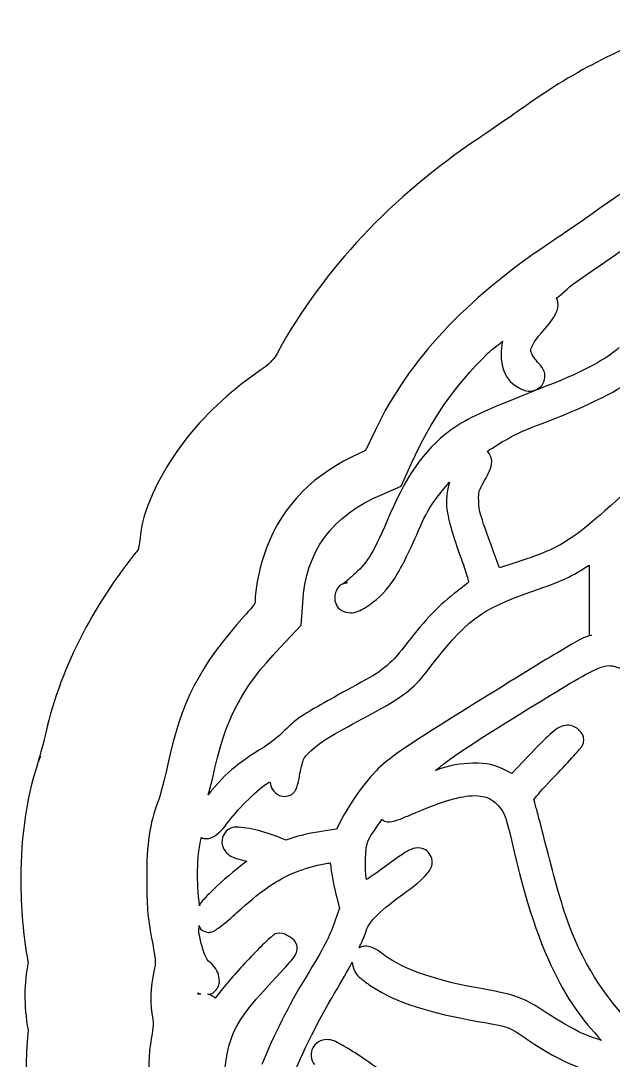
# Model space of a CAD drawing. Extents: x 3 to 173, y 187 to 306.
# Drawn here: x 2.94 to 7.5, y 238.06 to 246.06 of the extents above; entities that cross this region are included whole.
import ezdxf

# ---------------------------------------------------------------- set-up
doc = ezdxf.new("R2010")
doc.units = 0
doc.layers.add('Layer_1', color=7, linetype='CONTINUOUS')

msp = doc.modelspace()

# ---------------------------------------------------------------- linework, layer by layer
at = {"layer": 'Layer_1', "color": 7}
for points in [[(5.668452, 242.905355), (5.669016, 242.905355), (5.594053, 242.751566), (5.486565, 242.6992)], [(5.722399, 242.413227), (5.869022, 242.476064), (5.949497, 242.653556)], [(6.719617, 241.877784), (6.626461, 241.848018), (6.60331, 241.910307), (6.602746, 241.910871)], [(7.315484, 241.868476), (7.314919, 241.634209), (7.314355, 241.326632), (7.334751, 241.331035)], [(4.938569, 241.235804), (4.938569, 241.236369), (5.100626, 241.407796), (5.11165, 241.578673), (5.11165, 241.579238)], [(6.850808, 240.404426), (6.720723, 240.267173), (6.674419, 240.290315)], [(5.388962, 239.871968), (5.388397, 239.871968), (5.372412, 239.837794), (5.284218, 239.825658)], [(5.051054, 239.776049), (4.982703, 239.754544), (4.916008, 239.780988)], [(6.056508, 239.678505), (6.055943, 239.678505)], [(5.321739, 239.578728), (5.322304, 239.578728)], [(5.370809, 239.32131), (5.395063, 239.229808), (5.36199, 239.138306)], [(4.484468, 238.597012), (4.438717, 238.538034)]]:
    msp.add_lwpolyline(points, dxfattribs=at)
for points in [[(7.315447, 241.868439)], [(6.429667, 240.095759)], [(5.321776, 239.578796)], [(4.3075, 238.578329)]]:
    msp.add_lwpolyline(points, close=True, dxfattribs=at)
for points in [[(8.116377, 246.055903), (7.587557, 245.862256), (7.203371, 245.671183), (6.835297, 245.407252)], [(6.835297, 245.407252), (6.759495, 245.352896), (6.578729, 245.228018), (6.468628, 245.154291)], [(6.468628, 245.154291), (5.79195, 244.701166), (5.275161, 244.149523), (4.919231, 243.508187)], [(8.443269, 245.136674), (7.948314, 244.955426), (7.706689, 244.83473), (7.39596, 244.611916)], [(7.39596, 244.611916), (7.3031, 244.545328), (7.125266, 244.422263), (7.003496, 244.34072)], [(7.003496, 244.34072), (6.359752, 243.909648), (5.933323, 243.453349), (5.668452, 242.905355)], [(7.239343, 244.064653), (7.36798, 244.151324), (7.536726, 244.268022), (7.617476, 244.326479)], [(7.0613, 243.921338), (7.126172, 243.968489), (7.160603, 244.011604), (7.239343, 244.064653)], [(7.069567, 243.913633), (7.068156, 243.9175), (7.06322, 243.917697), (7.0613, 243.921338)], [(7.068466, 243.828746), (7.076566, 243.852679), (7.08111, 243.882129), (7.069567, 243.913633)], [(6.975861, 243.688188), (7.021287, 243.740247), (7.052278, 243.780896), (7.068466, 243.828746)], [(6.86672, 243.527231), (6.869598, 243.548342), (6.899407, 243.600567), (6.975861, 243.688188)], [(6.538749, 243.501326), (6.571597, 243.534123), (6.617308, 243.560328), (6.649541, 243.590621)], [(6.649541, 243.590621), (6.618601, 243.450142), (6.644884, 243.30385), (6.767501, 243.237293)], [(6.874438, 243.493608), (6.866339, 243.509976), (6.865308, 243.516665), (6.86672, 243.527231)], [(7.547482, 243.543098), (7.46487, 243.463873), (7.275324, 243.358525), (7.003434, 243.252056)], [(4.919231, 243.508187), (4.91051, 243.472475), (4.880214, 243.447856), (4.829109, 243.39713)], [(5.949497, 242.653556), (6.10341, 242.993741), (6.268242, 243.231268), (6.538749, 243.501326)], [(6.926251, 243.422502), (6.899553, 243.453219), (6.882527, 243.477253), (6.874438, 243.493608)], [(4.829109, 243.39713), (4.406659, 243.116409), (4.04417, 242.7225), (3.889594, 242.238032)], [(6.971452, 243.35415), (6.960502, 243.384582), (6.94546, 243.400404), (6.926251, 243.422502)], [(6.952766, 242.959282), (7.250059, 243.06901), (7.527184, 243.200816), (7.658872, 243.304344)], [(6.95326, 243.253829), (6.969883, 243.273838), (6.982377, 243.323721), (6.971452, 243.35415)], [(7.003434, 243.252056), (6.538667, 243.07006), (6.405111, 243.010858), (6.285201, 242.930698)], [(6.767501, 243.237293), (6.796446, 243.221602), (6.82087, 243.20764), (6.859004, 243.206977)], [(6.859004, 243.206977), (6.897137, 243.206413), (6.935514, 243.23249), (6.95326, 243.253829)], [(6.285201, 242.930698), (6.07302, 242.788856), (5.924989, 242.588673), (5.7858, 242.265932)], [(6.53219, 242.744861), (6.639285, 242.81116), (6.715829, 242.871832), (6.952766, 242.959282)], [(6.566365, 242.66824), (6.566929, 242.69189), (6.553185, 242.722754), (6.53219, 242.744861)], [(7.916857, 242.732719), (7.54845, 242.384339), (7.355164, 242.204758), (7.204686, 242.097719)], [(5.486565, 242.6992), (5.151833, 242.537063), (4.919426, 242.276708), (4.811876, 241.939624)], [(6.511244, 242.519963), (6.542816, 242.577125), (6.564807, 242.614824), (6.566365, 242.66824)], [(6.017849, 242.169556), (6.08819, 242.332576), (6.162699, 242.413777), (6.239989, 242.506899)], [(6.239989, 242.506899), (6.222039, 242.439558), (6.209334, 242.371472), (6.2229, 242.286964)], [(6.465493, 242.364521), (6.464364, 242.437001), (6.464646, 242.435356), (6.511244, 242.519963)], [(5.11165, 241.579238), (5.135667, 241.974301), (5.334261, 242.247678), (5.722399, 242.413227)], [(6.486439, 242.238845), (6.468067, 242.300776), (6.466057, 242.323695), (6.465493, 242.364521)], [(5.7858, 242.265932), (5.653847, 241.95997), (5.617782, 241.898564), (5.515152, 241.804567)], [(6.2229, 242.286964), (6.2391, 242.186145), (6.277236, 242.065512), (6.341414, 241.888435)], [(3.889594, 242.238032), (3.863799, 242.157192), (3.863799, 242.055702), (3.845562, 241.987125)], [(5.819963, 241.768821), (5.879182, 241.861607), (5.938231, 241.985028), (6.017849, 242.169556)], [(6.602746, 241.910871), (6.539994, 242.079601), (6.504772, 242.177038), (6.486439, 242.238845)], [(7.204686, 242.097719), (7.054208, 241.990681), (6.944221, 241.951322), (6.719617, 241.877784)], [(3.845562, 241.987125), (3.498045, 241.560679), (3.234593, 241.060417), (3.123335, 240.528996)], [(4.811876, 241.939624), (4.773929, 241.820687), (4.745182, 241.681171), (4.745182, 241.589053)], [(6.341414, 241.888435), (6.35846, 241.841408), (6.37296, 241.795821), (6.382203, 241.762208)], [(6.89101, 241.671654), (7.111655, 241.74828), (7.181076, 241.782898), (7.315447, 241.868439)], [(5.515152, 241.804567), (5.488877, 241.780521), (5.463573, 241.758584), (5.445149, 241.743381)], [(5.624832, 241.563769), (5.698749, 241.613762), (5.760744, 241.676037), (5.819963, 241.768821)], [(5.381748, 241.69496), (5.368992, 241.677378), (5.364259, 241.661353), (5.361352, 241.645348)], [(5.456162, 241.734096), (5.42227, 241.734096), (5.394513, 241.712534), (5.381748, 241.69496)], [(5.424203, 241.726843), (5.422227, 241.725432), (5.421194, 241.724303), (5.422538, 241.725149)], [(5.422538, 241.725149), (5.423102, 241.725432), (5.424231, 241.726843), (5.428049, 241.728451)], [(5.445149, 241.743381), (5.435946, 241.735789), (5.428323, 241.729834), (5.424203, 241.726843)], [(5.428049, 241.728451), (5.430025, 241.729298), (5.432226, 241.730145), (5.436316, 241.731274)], [(5.436316, 241.731274), (5.438291, 241.731838), (5.444176, 241.732967), (5.444034, 241.732967)], [(5.444034, 241.732967), (5.443916, 241.732947), (5.456246, 241.734096), (5.456162, 241.734096)], [(6.378896, 241.730797), (6.359338, 241.713581), (6.332272, 241.691097), (6.303379, 241.669611)], [(6.387715, 241.739066), (6.384498, 241.736074), (6.382818, 241.734268), (6.378896, 241.730797)], [(6.382203, 241.762208), (6.385025, 241.752274), (6.385993, 241.746432), (6.387715, 241.739066)], [(5.361352, 241.645348), (5.355566, 241.613341), (5.354759, 241.578337), (5.385606, 241.541169)], [(6.303379, 241.669611), (6.167429, 241.568527), (6.049029, 241.446057), (5.916427, 241.271082)], [(6.058675, 241.040515), (6.376598, 241.454371), (6.469317, 241.525203), (6.89101, 241.671654)], [(4.736913, 241.567012), (4.726894, 241.550982), (4.703551, 241.522243), (4.664153, 241.478817)], [(4.745182, 241.589053), (4.745182, 241.581292), (4.746875, 241.583042), (4.736913, 241.567012)], [(5.385606, 241.541169), (5.414221, 241.506704), (5.472787, 241.495711), (5.511282, 241.505891)], [(5.511282, 241.505891), (5.549778, 241.516079), (5.583035, 241.535493), (5.624832, 241.563769)], [(4.664153, 241.478817), (4.322066, 241.101825), (4.173047, 240.812465), (4.071596, 240.327881)], [(7.334751, 241.331035), (7.281533, 241.319322), (7.230783, 241.289621), (7.097727, 241.21087)], [(4.416568, 240.222672), (4.519204, 240.693528), (4.632341, 240.912338), (4.938569, 241.235804)], [(5.916427, 241.271082), (5.797961, 241.114765), (5.739386, 241.064236), (5.562545, 240.967913)], [(7.097727, 241.21087), (6.964673, 241.132119), (6.75536, 241.003411), (6.418079, 240.793602)], [(7.312176, 241.039968), (7.372778, 241.071661), (7.411067, 241.086458), (7.435648, 241.092334)], [(7.435648, 241.092334), (7.46023, 241.098204), (7.471753, 241.097075), (7.496281, 241.093463)], [(7.496281, 241.093463), (7.557619, 241.084262), (7.652525, 241.024567), (7.696924, 240.960068)], [(5.678338, 240.745613), (5.875394, 240.852913), (5.96956, 240.924505), (6.058675, 241.040515)], [(6.598905, 240.608918), (6.982515, 240.84835), (7.190973, 240.976583), (7.312176, 241.039968)], [(5.562545, 240.967913), (5.344958, 240.849397), (5.223664, 240.782787), (5.14252, 240.731995)], [(5.14252, 240.731995), (5.061375, 240.681204), (5.018551, 240.643589), (4.971642, 240.595843)], [(5.392258, 240.58962), (5.472327, 240.633076), (5.601148, 240.703584), (5.678338, 240.745613)], [(6.418079, 240.793602), (5.940698, 240.496633), (5.782611, 240.392496), (5.695988, 240.306878)], [(4.971642, 240.595843), (4.928203, 240.55163), (4.841041, 240.483874), (4.797458, 240.458593)], [(5.119406, 240.377953), (5.139613, 240.417013), (5.238063, 240.505938), (5.392258, 240.58962)], [(6.132575, 240.290315), (6.230246, 240.361737), (6.231296, 240.379469), (6.598905, 240.608918)], [(7.13248, 240.636489), (7.08389, 240.62853), (7.05464, 240.602994), (7.013419, 240.566483)], [(7.224532, 240.611117), (7.20393, 240.628191), (7.165525, 240.641845), (7.13248, 240.636489)], [(7.253195, 240.581351), (7.244869, 240.59247), (7.235584, 240.601925), (7.224532, 240.611117)], [(7.274694, 240.522372), (7.274694, 240.566026), (7.261523, 240.570243), (7.253195, 240.581351)], [(3.123335, 240.528996), (3.110805, 240.469176), (3.053674, 240.294616), (3.093293, 240.399842)], [(7.013419, 240.566483), (6.972197, 240.529972), (6.920892, 240.478393), (6.850808, 240.404426)], [(7.262567, 240.480462), (7.263978, 240.48272), (7.265389, 240.485514), (7.267529, 240.490396)], [(7.267529, 240.490396), (7.268658, 240.492936), (7.27133, 240.500161), (7.271387, 240.50033)], [(7.271387, 240.50033), (7.271429, 240.500477), (7.274694, 240.522287), (7.274694, 240.522372)], [(4.797458, 240.458593), (4.738064, 240.424136), (4.652297, 240.365496), (4.596264, 240.321339)], [(7.196973, 240.402727), (7.215289, 240.423018), (7.230535, 240.439743), (7.241621, 240.452889)], [(7.241621, 240.452889), (7.247152, 240.459465), (7.251197, 240.464912), (7.255402, 240.470528)], [(7.255402, 240.470528), (7.257377, 240.47335), (7.259801, 240.476003), (7.262567, 240.480462)], [(3.093293, 240.399842), (2.990392, 240.126629), (2.942674, 239.778448), (2.942674, 239.458741)], [(5.090743, 240.265505), (5.096783, 240.30825), (5.117611, 240.374468), (5.119406, 240.377953)], [(6.420862, 240.345438), (6.322937, 240.344592), (6.249593, 240.328223), (6.132575, 240.290315)], [(6.674419, 240.290315), (6.586287, 240.334169), (6.532786, 240.346299), (6.420862, 240.345438)], [(7.055862, 240.250592), (7.110729, 240.308306), (7.160338, 240.362154), (7.196973, 240.402727)], [(4.071596, 240.327881), (4.050599, 240.227543), (4.015095, 240.09566), (3.999387, 240.053925)], [(4.596264, 240.321339), (4.518577, 240.260111), (4.445388, 240.179537), (4.385151, 240.103057)], [(5.074758, 240.186683), (5.081218, 240.210051), (5.086764, 240.237325), (5.090743, 240.265505)], [(5.695988, 240.306878), (5.589418, 240.201542), (5.458394, 240.015066), (5.388962, 239.871968)], [(6.902071, 240.081369), (6.92558, 240.111527), (6.974368, 240.164867), (7.055862, 240.250592)], [(4.385151, 240.103057), (4.39627, 240.147031), (4.407559, 240.18134), (4.416568, 240.222672)], [(4.543938, 239.900047), (4.622014, 240.004988), (4.771428, 240.148154), (4.848207, 240.1966)], [(4.848207, 240.1966), (4.852892, 240.199563), (4.854475, 240.200043), (4.85868, 240.202668)], [(4.85868, 240.202668), (4.866328, 240.182912), (4.867322, 240.158827), (4.879627, 240.142586)], [(5.063732, 240.154159), (5.06805, 240.164799), (5.071512, 240.174987), (5.074758, 240.186683)], [(4.879627, 240.142586), (4.892496, 240.125596), (4.906918, 240.109331), (4.933094, 240.097385)], [(4.933094, 240.097385), (4.959284, 240.085447), (5.011269, 240.087902), (5.038927, 240.115024)], [(5.038927, 240.115024), (5.058344, 240.134045), (5.059414, 240.143531), (5.063732, 240.154159)], [(5.98263, 239.966775), (6.185325, 240.054298), (6.331121, 240.095059), (6.429667, 240.095759)], [(6.429681, 240.095768), (6.528225, 240.096332), (6.579702, 240.068279), (6.635283, 239.995446)], [(3.999387, 240.053925), (3.933259, 239.878355), (3.911192, 239.729042), (3.911192, 239.457511)], [(6.891047, 240.06483), (6.893305, 240.068584), (6.894112, 240.071152), (6.902071, 240.081369)], [(6.898213, 240.040023), (6.894854, 240.052441), (6.893136, 240.05738), (6.891047, 240.06483)], [(6.921917, 239.949625), (6.912293, 239.986246), (6.904422, 240.017107), (6.898213, 240.040023)], [(5.812306, 239.899527), (5.852311, 239.909574), (5.895957, 239.929341), (5.98263, 239.966775)], [(6.635283, 239.995446), (6.665441, 239.955924), (6.678971, 239.918148), (6.717416, 239.75236)], [(6.992472, 239.677876), (6.966338, 239.780102), (6.94117, 239.876382), (6.921917, 239.949625)], [(4.428181, 239.782639), (4.471929, 239.807757), (4.503405, 239.845572), (4.543938, 239.900047)], [(4.638194, 239.851535), (4.612258, 239.853793), (4.594636, 239.859099), (4.557716, 239.844931)], [(4.724184, 239.837763), (4.693061, 239.844254), (4.664119, 239.849165), (4.638194, 239.851535)], [(5.616072, 239.750717), (5.636928, 239.799115), (5.684239, 239.855148), (5.722458, 239.914429)], [(5.722458, 239.914429), (5.729316, 239.90932), (5.730501, 239.904156), (5.740097, 239.900656)], [(5.740097, 239.900656), (5.76767, 239.890581), (5.792302, 239.89456), (5.812306, 239.899527)], [(4.31849, 239.247958), (4.29642, 239.436367), (4.293733, 239.614672), (4.332821, 239.775471)], [(4.332821, 239.775471), (4.335869, 239.77406), (4.335643, 239.770391), (4.338883, 239.769403)], [(4.338883, 239.769403), (4.374903, 239.75865), (4.406306, 239.769968), (4.428181, 239.782639)], [(4.557716, 239.844931), (4.503961, 239.824301), (4.484787, 239.764659), (4.491021, 239.720906)], [(4.916008, 239.780988), (4.856391, 239.804667), (4.786428, 239.824767), (4.724184, 239.837763)], [(5.284218, 239.825658), (5.209144, 239.81516), (5.111125, 239.794738), (5.051054, 239.776049)], [(4.491021, 239.720906), (4.495113, 239.69208), (4.526095, 239.646498), (4.557716, 239.630507)], [(5.603394, 239.449755), (5.58838, 239.542872), (5.590276, 239.69079), (5.616072, 239.750717)], [(5.978772, 239.692277), (5.954755, 239.687931), (5.936016, 239.678731), (5.914832, 239.666934)], [(6.055943, 239.678505), (6.034974, 239.691459), (6.002798, 239.696652), (5.978772, 239.692277)], [(6.717416, 239.75236), (6.829983, 239.266923), (6.931396, 238.961288), (7.071294, 238.689068)], [(4.557716, 239.630507), (4.589339, 239.614534), (4.622562, 239.606716), (4.67733, 239.593025)], [(5.914832, 239.666934), (5.872462, 239.643284), (5.81954, 239.60511), (5.734032, 239.541808)], [(6.108874, 239.582595), (6.110849, 239.621722), (6.082401, 239.662511), (6.056508, 239.678505)], [(7.140749, 239.155324), (7.112894, 239.234084), (7.044297, 239.47524), (6.992472, 239.677876)], [(4.663549, 239.578124), (4.594083, 239.525947), (4.490863, 239.43727), (4.424874, 239.373623)], [(4.680637, 239.591897), (4.674146, 239.586873), (4.670379, 239.583261), (4.663549, 239.578124)], [(4.67733, 239.593025), (4.678741, 239.592743), (4.679305, 239.592179), (4.680637, 239.591897)], [(5.023566, 239.493912), (5.06908, 239.515248), (5.152815, 239.542319), (5.225863, 239.560056)], [(5.225863, 239.560056), (5.262388, 239.568918), (5.296573, 239.575325), (5.321776, 239.578796)], [(5.322304, 239.578728), (5.324561, 239.567524), (5.327169, 239.558662), (5.328919, 239.542347)], [(5.328919, 239.542347), (5.335382, 239.48229), (5.353049, 239.388976), (5.370809, 239.32131)], [(5.734032, 239.541808), (5.678409, 239.500637), (5.638226, 239.473471), (5.603394, 239.449755)], [(6.069738, 239.496054), (6.088873, 239.519168), (6.1068, 239.543467), (6.108874, 239.582595)], [(2.942674, 239.458741), (2.942674, 239.233472), (2.960708, 239.015537), (2.997817, 238.818729)], [(3.911192, 239.457511), (3.911192, 239.25575), (3.918869, 239.159868), (3.949225, 238.9989)], [(4.605194, 239.196255), (4.781413, 239.356193), (4.881323, 239.42718), (5.023566, 239.493912)], [(5.880669, 239.3362), (5.972352, 239.403084), (6.031438, 239.44984), (6.069738, 239.496054)], [(4.424874, 239.373623), (4.375928, 239.32641), (4.345778, 239.296379), (4.323451, 239.265032)], [(5.669555, 239.161465), (5.711471, 239.206195), (5.77752, 239.260977), (5.880669, 239.3362)], [(4.323451, 239.265032), (4.319895, 239.260037), (4.321476, 239.253518), (4.31849, 239.247958)], [(4.489991, 239.097587), (4.522122, 239.123128), (4.562463, 239.157472), (4.605194, 239.196255)], [(5.36199, 239.138306), (5.310052, 238.99371), (5.283532, 238.94232), (5.134891, 238.697884)], [(5.594038, 239.039097), (5.608883, 239.084427), (5.62764, 239.116739), (5.669555, 239.161465)], [(7.678182, 238.298184), (7.41661, 238.567563), (7.260947, 238.815506), (7.140749, 239.155324)], [(4.31304, 239.039074), (4.307932, 239.06295), (4.319012, 239.074572), (4.314705, 239.097503)], [(4.314705, 239.097503), (4.320152, 239.081359), (4.320801, 239.061398), (4.365968, 239.047343)], [(4.41227, 239.047428), (4.419918, 239.049686), (4.42436, 239.052056), (4.428255, 239.054032)], [(4.428255, 239.054032), (4.436072, 239.058011), (4.44131, 239.061962), (4.447547, 239.066167)], [(4.447547, 239.066167), (4.459993, 239.074549), (4.473935, 239.084822), (4.489991, 239.097587)], [(3.949225, 238.9989), (3.966356, 238.907951), (3.974924, 238.858164), (3.976787, 238.827472)], [(4.358238, 238.871505), (4.344889, 238.903918), (4.330637, 238.956885), (4.31304, 239.039074)], [(4.365968, 239.047343), (4.366098, 239.047304), (4.383988, 239.044041), (4.384157, 239.044041)], [(4.384157, 239.044041), (4.384321, 239.04403), (4.393307, 239.044208), (4.396835, 239.044606)], [(4.396835, 239.044606), (4.403862, 239.045452), (4.408431, 239.046299), (4.41227, 239.047428)], [(4.827322, 238.97129), (4.795993, 238.941609), (4.756513, 238.902044), (4.714874, 238.858288)], [(4.868665, 239.008219), (4.856332, 238.9982), (4.842983, 238.986121), (4.827322, 238.97129)], [(4.887958, 239.022556), (4.880592, 239.017871), (4.874846, 239.013242), (4.868665, 239.008219)], [(4.93536, 239.037429), (4.89682, 239.037429), (4.89533, 239.02724), (4.887958, 239.022556)], [(4.987726, 239.023656), (4.975111, 239.029752), (4.968902, 239.037429), (4.93536, 239.037429)], [(5.024108, 239.001615), (5.012028, 239.01042), (5.000344, 239.01756), (4.987726, 239.023656)], [(5.065447, 238.946491), (5.055683, 238.980936), (5.03385, 238.994489), (5.024108, 239.001615)], [(5.54553, 238.925547), (5.562551, 238.963701), (5.582741, 239.004609), (5.594038, 239.039097)], [(5.051116, 238.864912), (5.061841, 238.882579), (5.075212, 238.912046), (5.065447, 238.946491)], [(5.636482, 238.931051), (5.610038, 238.939292), (5.57798, 238.941578), (5.54553, 238.925547)], [(5.714753, 238.886953), (5.689438, 238.907302), (5.664267, 238.922372), (5.636482, 238.931051)], [(2.998664, 238.815032), (2.967738, 238.653897), (2.965071, 238.488724), (2.998664, 238.291831)], [(2.997817, 238.818729), (2.999228, 238.811758), (2.997586, 238.821269), (2.998664, 238.815032)], [(3.976787, 238.827472), (3.978762, 238.796781), (3.976222, 238.783234), (3.966864, 238.743686)], [(4.398477, 238.813076), (4.381064, 238.827723), (4.371582, 238.839097), (4.358238, 238.871505)], [(4.467379, 238.703385), (4.458235, 238.746398), (4.434404, 238.782864), (4.398477, 238.813076)], [(4.714874, 238.858288), (4.631601, 238.77078), (4.539436, 238.667893), (4.484468, 238.597012)], [(4.943079, 238.738132), (5.000299, 238.800275), (5.029687, 238.829603), (5.051116, 238.864912)], [(5.357, 238.576018), (5.41577, 238.673173), (5.456794, 238.746587), (5.492596, 238.814143)], [(5.492596, 238.814143), (5.495447, 238.789505), (5.500815, 238.766329), (5.512993, 238.743587)], [(6.440155, 238.619613), (6.104691, 238.679162), (5.852627, 238.776212), (5.714753, 238.886953)], [(3.966864, 238.743686), (3.939149, 238.627651), (3.933573, 238.484733), (3.958044, 238.379334)], [(4.485018, 237.692476), (4.532866, 238.286012), (4.538502, 238.298754), (4.943079, 238.738132)], [(5.512993, 238.743587), (5.531789, 238.708547), (5.546656, 238.700941), (5.568667, 238.682404)], [(4.463521, 238.631726), (4.47323, 238.657634), (4.471923, 238.681877), (4.467379, 238.703385)], [(5.134891, 238.697884), (5.000948, 238.47763), (4.889092, 238.255089), (4.798098, 238.02871)], [(5.568667, 238.682404), (5.59068, 238.663862), (5.617017, 238.644637), (5.644734, 238.62673)], [(7.071294, 238.689068), (7.169276, 238.498412), (7.256353, 238.381928), (7.410844, 238.212265)], [(4.3064, 238.569524), (4.306614, 238.572911), (4.307218, 238.575027), (4.3075, 238.578329)], [(4.326793, 238.571104), (4.319681, 238.569129), (4.312354, 238.569693), (4.3064, 238.566702)], [(4.3075, 238.578273), (4.312696, 238.576297), (4.317657, 238.572798), (4.322935, 238.571104)], [(4.322935, 238.571104), (4.323782, 238.570822), (4.325862, 238.571387), (4.326793, 238.571104)], [(4.382492, 238.570004), (4.390338, 238.571133), (4.390835, 238.565262), (4.401785, 238.569439)], [(4.401785, 238.569439), (4.429556, 238.580079), (4.453801, 238.605812), (4.463521, 238.631726)], [(5.019104, 237.891962), (5.071267, 238.042463), (5.227214, 238.361492), (5.357, 238.576018)], [(5.644734, 238.62673), (5.836758, 238.502685), (6.080821, 238.425517), (6.474862, 238.357186)], [(6.982549, 238.428893), (6.805427, 238.545879), (6.759365, 238.562951), (6.440155, 238.619613)], [(4.3064, 238.566702), (4.306493, 238.568113), (4.306298, 238.567831), (4.3064, 238.569524)], [(4.438717, 238.538034), (4.42342, 238.551665), (4.405423, 238.562446), (4.382492, 238.570004)], [(7.257606, 238.269592), (7.196539, 238.298311), (7.067207, 238.372976), (6.982549, 238.428893)], [(3.958044, 238.379334), (3.963406, 238.356192), (3.963195, 238.3119), (3.949225, 238.238774)], [(6.474862, 238.357186), (6.701049, 238.317962), (6.691208, 238.322261), (6.851894, 238.21277)], [(2.998664, 238.291831), (2.946706, 237.846654), (3.032818, 237.357704), (3.2213, 236.967792)], [(7.410844, 238.212265), (7.355049, 238.231286), (7.295923, 238.251572), (7.257606, 238.269592)], [(3.949225, 238.238774), (3.896223, 237.961894), (3.940843, 237.704837), (4.09199, 237.392107)], [(5.296943, 238.219467), (5.251714, 238.219467), (5.209155, 238.193954), (5.188906, 238.155527)], [(5.400572, 238.184742), (5.364253, 238.203905), (5.344825, 238.219467), (5.296943, 238.219467)], [(5.533417, 238.104264), (5.481212, 238.138483), (5.436891, 238.165571), (5.400572, 238.184742)], [(6.851894, 238.21277), (7.102892, 238.041749), (7.316017, 237.954638), (7.596035, 237.909601)], [(5.188906, 238.155527), (5.16867, 238.117091), (5.172856, 238.063587), (5.202687, 238.027643)], [(5.939112, 237.812672), (5.77483, 237.937256), (5.637822, 238.035825), (5.533417, 238.104264)]]:
    msp.add_open_spline(points, degree=3, dxfattribs=at)

doc.saveas('drawing.dxf')
